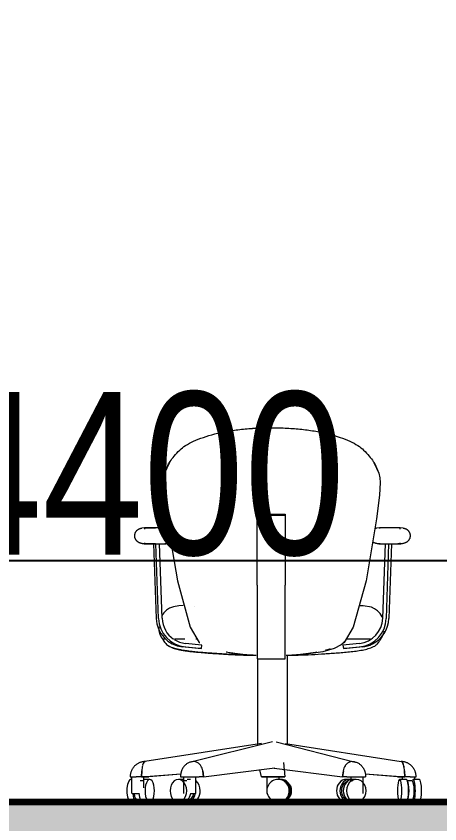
# Model space of a CAD drawing. Header units: millimetres. Extents: x -35190 to 411743, y -233114 to 23872.
# Drawn here: x 78724 to 79703, y -216586 to -214723 of the extents above; entities that cross this region are included whole.
import ezdxf

# ---------------------------------------------------------------- set-up
doc = ezdxf.new("R2010")
doc.units = ezdxf.units.MM
doc.linetypes.add('Centre', pattern=[31.75, 6.35, -4.7625, 15.875, -4.7625])
for name, color, linetype, lineweight in [('A-ANNO-DIMS', 211, 'Continuous', 9), ('A-DETL-GENF', 92, 'Continuous', 18), ('A-DETL-THIN', 151, 'Continuous', 18), ('A-FLOR-LEVL', 51, 'Continuous', 18), ('G-IMPT', 8, 'Continuous', 18), ('I-FURN', 30, 'Continuous', 18)]:
    doc.layers.add(name, color=color, linetype=linetype, lineweight=lineweight)
doc.styles.add('Arial_3', font='arial.ttf', dxfattribs={"width": 0.8, "height": 375})
doc.dimstyles.new('main_4_5mm', dxfattribs={"dimscale": 304.8, "dimtxt": 382.597275, "dimasz": 0.738189, "dimexe": 0.590551, "dimexo": 0.0625, "dimgap": 0.024606, "dimtad": 1, "dimdec": 0, "dimzin": 0, "dimdsep": 46, "dimtxsty": 'Arial_3', "dimblk1": 'OBLIQUE', "dimblk2": 'OBLIQUE', "dimsah": 1, "dimcen": 0.09, "dimdle": 0.590551, "dimazin": 0, "dimtfac": 1, "dimtdec": 4, "dimtix": 1, "dimtmove": 0, "dimatfit": 3, "dimfxl": 0.590551, "dimfxlon": 1, "dimtvp": 1, "dimtolj": 1, "dimtzin": 0, "dimarcsym": 2})

# ---------------------------------------------------------------- blocks, each defined once
blk = doc.blocks.new('Steelcase Turnstone - A La Carte - Seating - Task Chair - Modified Round Back-554149-Section 3')
at = {"layer": 'G-IMPT'}
for p in [(-1237.6, 4568.9), (-1238.2, 4568.4)]:
    blk.add_line(p, (-1238.6, 4568), dxfattribs=at)
at = {"layer": 'G-IMPT', "flags": 128}
for points in [[(-1640.6, 4982.8), (-1652.1, 4958.1), (-1654.3, 4948), (-1655.2, 4936.8), (-1653.6, 4907.6), (-1646.4, 4853.1), (-1622.2, 4710.4), (-1592.4, 4603.3), (-1571.8, 4568.2), (-1570.3, 4568)], [(-1168.3, 4982.8), (-1156.8, 4958.1), (-1154.6, 4948), (-1153.7, 4936.8), (-1155.3, 4907.6), (-1162.5, 4853.1), (-1186.7, 4710.4), (-1216.5, 4603.3), (-1237.1, 4568.2), (-1243.9, 4562.4), (-1260.4, 4553.9), (-1286.1, 4546.7), (-1325.1, 4541.2), (-1346.8, 4539.2)]]:
    blk.add_lwpolyline(points, dxfattribs=at)
at = {"layer": 'G-IMPT'}
for points, knots in [([(-1616.7, 5011.6), (-1613, 5015.2), (-1603.9, 5022.3), (-1585.4, 5032.2), (-1562.8, 5041.2), (-1536.4, 5049), (-1506.7, 5055.3), (-1463.5, 5061.4), (-1416.3, 5063.8), (-1369.1, 5062.6), (-1334.6, 5059.8), (-1302.2, 5055.3), (-1272.5, 5049), (-1246.1, 5041.2), (-1223.5, 5032.2), (-1205, 5022.3), (-1195.9, 5015.2), (-1192.2, 5011.6)], [0, 0, 0, 0, 0.0625, 0.125, 0.1875, 0.25, 0.3125, 0.375, 0.5, 0.5625, 0.625, 0.6875, 0.75, 0.8125, 0.875, 0.9375, 1, 1, 1, 1]), ([(-1616.7, 5011.6), (-1613, 5015.2), (-1603.9, 5022.3), (-1585.4, 5032.2), (-1562.8, 5041.2), (-1536.4, 5049), (-1506.7, 5055.3), (-1474.3, 5059.8), (-1439.8, 5062.6), (-1404.5, 5063.5), (-1369.1, 5062.6), (-1334.6, 5059.8), (-1302.2, 5055.3), (-1272.5, 5049), (-1246.1, 5041.2), (-1215.9, 5029.2), (-1199.6, 5018.8), (-1192.2, 5011.6)], [0, 0, 0, 0, 0.0625, 0.125, 0.1875, 0.25, 0.3125, 0.375, 0.4375, 0.5, 0.5625, 0.625, 0.6875, 0.75, 0.8125, 0.875, 1, 1, 1, 1]), ([(-1649.4, 4963.8), (-1648.8, 4965.5), (-1647.6, 4968.9), (-1644.5, 4976), (-1639.3, 4985.4), (-1630.2, 4997.7), (-1621.7, 5006.8), (-1616.7, 5011.6)], [0.8333333, 0.8333333, 0.8333333, 0.8333333, 0.8541667, 0.875, 0.9166667, 0.9583333, 1, 1, 1, 1]), ([(-1440.3, 4537.8), (-1443, 4537.9), (-1450.1, 4538.3), (-1460.2, 4539), (-1468.3, 4539.8), (-1474.3, 4540.4), (-1478.6, 4540.9), (-1482.2, 4541.3), (-1485.1, 4541.7), (-1488.2, 4542.1), (-1492.2, 4542.6), (-1497.1, 4543.4), (-1502.8, 4544.3), (-1506.9, 4545.1), (-1509.1, 4545.5), (-1509.4, 4545.5)], [0.5433549, 0.5433549, 0.5433549, 0.5433549, 0.5535714, 0.5714286, 0.5892857, 0.6071429, 0.625, 0.6339286, 0.6428571, 0.6517857, 0.6607143, 0.6785714, 0.6964286, 0.7142857, 0.7177775, 0.7177775, 0.7177775, 0.7177775]), ([(-1440.3, 4537.8), (-1443, 4537.9), (-1450.1, 4538.3), (-1460.2, 4539), (-1468.3, 4539.8), (-1474.3, 4540.4), (-1478.6, 4540.9), (-1482.2, 4541.3), (-1485.1, 4541.7), (-1488.2, 4542.1), (-1492.2, 4542.6), (-1497.1, 4543.4), (-1502.8, 4544.3), (-1506.9, 4545.1), (-1509.1, 4545.5), (-1509.4, 4545.5)], [0.5433549, 0.5433549, 0.5433549, 0.5433549, 0.5535714, 0.5714286, 0.5892857, 0.6071429, 0.625, 0.6339286, 0.6428571, 0.6517857, 0.6607143, 0.6785714, 0.6964286, 0.7142857, 0.7177775, 0.7177775, 0.7177775, 0.7177775]), ([(-1300.5, 4545.3), (-1302.4, 4545), (-1306.1, 4544.3), (-1311.8, 4543.4), (-1316.8, 4542.6), (-1320.7, 4542.1), (-1323.8, 4541.7), (-1326.8, 4541.3), (-1330.3, 4540.9), (-1334.6, 4540.4), (-1340.6, 4539.8), (-1348.7, 4539), (-1359.5, 4538.2), (-1367.7, 4537.8), (-1371.4, 4537.6)], [0.2857143, 0.2857143, 0.2857143, 0.2857143, 0.3035714, 0.3214286, 0.3392857, 0.3482143, 0.3571429, 0.3660714, 0.375, 0.3928571, 0.4107143, 0.4285714, 0.4464286, 0.4601482, 0.4601482, 0.4601482, 0.4601482]), ([(-1300.5, 4545.3), (-1302.4, 4545), (-1306.1, 4544.3), (-1311.8, 4543.4), (-1316.8, 4542.6), (-1320.7, 4542.1), (-1323.8, 4541.7), (-1326.8, 4541.3), (-1330.3, 4540.9), (-1334.6, 4540.4), (-1340.6, 4539.8), (-1348.7, 4539), (-1359.5, 4538.2), (-1367.7, 4537.8), (-1371.4, 4537.6)], [0.2857143, 0.2857143, 0.2857143, 0.2857143, 0.3035714, 0.3214286, 0.3392857, 0.3482143, 0.3571429, 0.3660714, 0.375, 0.3928571, 0.4107143, 0.4285714, 0.4464286, 0.4601482, 0.4601482, 0.4601482, 0.4601482]), ([(-1268.6, 4553.2), (-1269.3, 4553), (-1273, 4551.8), (-1276.8, 4550.8), (-1280, 4549.9)], [0.16905455, 0.16905455, 0.16905455, 0.16905455, 0.17857143, 0.21428571, 0.21428571, 0.21428571, 0.21428571]), ([(-1268.6, 4553.2), (-1269.3, 4553), (-1273, 4551.8), (-1276.8, 4550.8), (-1280, 4549.9)], [0.16905455, 0.16905455, 0.16905455, 0.16905455, 0.17857143, 0.21428571, 0.21428571, 0.21428571, 0.21428571])]:
    blk.add_open_spline(points, degree=3, knots=knots, dxfattribs=at)
for points in [[(-1649.4, 4963.8), (-1648.3, 4967.2), (-1645.6, 4974.1), (-1639.3, 4985.4), (-1630.2, 4997.7), (-1621.7, 5006.8), (-1616.7, 5011.6)], [(-1192.2, 5011.6), (-1187.2, 5006.8), (-1178.8, 4997.7), (-1169.6, 4985.4), (-1163.4, 4974.1), (-1160.6, 4967.2), (-1159.5, 4963.8)], [(-1192.2, 5011.6), (-1187.2, 5006.8), (-1178.8, 4997.7), (-1169.6, 4985.4), (-1163.4, 4974.1), (-1160.6, 4967.2), (-1159.5, 4963.8)], [(-1236.7, 4570), (-1237.3, 4569.2), (-1238, 4568.5), (-1238.6, 4568)], [(-1237, 4569.6), (-1237.5, 4569), (-1238.1, 4568.4), (-1238.6, 4568)]]:
    blk.add_open_spline(points, degree=3, dxfattribs=at)
blk = doc.blocks.new('Steelcase Turnstone - A La Carte - Seating - Task Chair - Seat-554147-Section 3')
at = {"layer": 'G-IMPT'}
blk.add_line((-1583.7, 4651.5), (-1583.1, 4651.5), dxfattribs=at)
at = {"layer": 'G-IMPT', "flags": 128}
for points in [[(-1608.6, 4652.9), (-1618.8, 4652.5), (-1631, 4650.3), (-1640.2, 4646.8), (-1647.3, 4642.3), (-1653.3, 4636.6), (-1657.7, 4630.4)], [(-1147.9, 4623.8), (-1149.3, 4627.2), (-1154.1, 4634.8), (-1160.1, 4641), (-1166.8, 4645.7), (-1174.4, 4649.2), (-1193.1, 4652.8), (-1200.6, 4652.8)], [(-1665.3, 4604.2), (-1664.6, 4595.4), (-1662.4, 4586.9), (-1659.5, 4580.3), (-1655.3, 4573.9), (-1655.1, 4573.6)], [(-1153.8, 4573.6), (-1148.3, 4582.5), (-1145, 4591.8), (-1144.7, 4593.7)], [(-1655.3, 4574.2), (-1655.2, 4574), (-1654, 4572), (-1651.2, 4567.9)], [(-1653.6, 4572.8), (-1653.6, 4572.8), (-1654, 4572.9), (-1654.7, 4573.2)]]:
    blk.add_lwpolyline(points, dxfattribs=at)
at = {"layer": 'G-IMPT'}
for points, knots in [([(-1649, 4575.5), (-1649.3, 4575.5), (-1651.2, 4575.5), (-1653.4, 4575.4), (-1654.9, 4575.1), (-1655.4, 4574.6), (-1655.4, 4574), (-1655, 4573.5), (-1654.7, 4573.2), (-1654.7, 4573.2), (-1654.6, 4573.2)], [0.4472916, 0.4472916, 0.4472916, 0.4472916, 0.4615385, 0.5384615, 0.5769231, 0.6153846, 0.6538462, 0.6923077, 0.7307692, 0.7692308, 0.7692308, 0.7692308, 0.7692308]), ([(-1605, 4575.4), (-1606.2, 4575.4), (-1611.5, 4575.4), (-1620.2, 4575.5), (-1626.2, 4575.5), (-1629.1, 4575.5)], [0.0554914, 0.0554914, 0.0554914, 0.0554914, 0.0769231, 0.1538462, 0.2307692, 0.2307692, 0.2307692, 0.2307692]), ([(-1213.6, 4575.4), (-1215.4, 4575.4), (-1218.9, 4575.4), (-1224.2, 4575.4), (-1228.3, 4575.4), (-1230.7, 4575.4), (-1231.3, 4575.4)], [0, 0, 0, 0, 0.1666667, 0.3333333, 0.5, 0.5560851, 0.5560851, 0.5560851, 0.5560851]), ([(-1176.2, 4575.5), (-1179, 4575.5), (-1185.4, 4575.5), (-1197.6, 4575.4), (-1207.8, 4575.4), (-1213.6, 4575.4)], [0.7398378, 0.7398378, 0.7398378, 0.7398378, 0.8181818, 0.9090909, 1, 1, 1, 1]), ([(-1642.2, 4559.6), (-1642.3, 4559.7), (-1642.5, 4559.9), (-1642.9, 4560.1), (-1643.2, 4560.3), (-1643.8, 4560.7), (-1644.3, 4561.1), (-1644.7, 4561.4)], [0, 0, 0, 0, 0.125, 0.25, 0.375, 0.5, 1, 1, 1, 1]), ([(-1446.9, 4538.3), (-1448.1, 4538.3), (-1454.3, 4538.5), (-1465.6, 4538.8), (-1480.9, 4539.4), (-1496.2, 4540.1), (-1508.9, 4540.8), (-1519.2, 4541.4), (-1526.8, 4541.9), (-1534.6, 4542.4), (-1545.6, 4543.1), (-1559.5, 4544.1), (-1572.5, 4545.3), (-1581.7, 4546.2), (-1587.8, 4546.9), (-1593.1, 4547.5), (-1599.3, 4548.3), (-1605.7, 4549.2), (-1610.8, 4550.1), (-1614.5, 4550.8), (-1617.2, 4551.3), (-1619.6, 4551.8), (-1622.3, 4552.4), (-1625.1, 4553.1), (-1627.4, 4553.7), (-1629.4, 4554.3), (-1631, 4554.8), (-1632.6, 4555.3), (-1634.7, 4556.1), (-1637.2, 4557.1), (-1639.9, 4558.3), (-1641.5, 4559.2), (-1642.2, 4559.6)], [0.1157042, 0.1157042, 0.1157042, 0.1157042, 0.125, 0.1666667, 0.2083333, 0.25, 0.2916667, 0.3125, 0.3333333, 0.3541667, 0.375, 0.4166667, 0.4583333, 0.4791667, 0.5, 0.5208333, 0.5416667, 0.5833333, 0.625, 0.6458333, 0.6666667, 0.6875, 0.7083333, 0.75, 0.7916667, 0.8125, 0.8333333, 0.8541667, 0.875, 0.9166667, 0.9583333, 1, 1, 1, 1]), ([(-1641.7, 4559.6), (-1640.9, 4559.2), (-1639.2, 4558.3), (-1636.6, 4557.1), (-1634.3, 4556.1), (-1632.3, 4555.4), (-1630.8, 4554.8), (-1629.3, 4554.4), (-1627.5, 4553.8), (-1625.2, 4553.2), (-1622.4, 4552.5), (-1619.7, 4551.8), (-1617.2, 4551.3), (-1614.5, 4550.7), (-1610.9, 4550), (-1605.8, 4549.2), (-1599.5, 4548.2), (-1593.2, 4547.5), (-1587.8, 4546.9), (-1581.6, 4546.3), (-1572.3, 4545.4), (-1559.2, 4544.2), (-1545.4, 4543.2), (-1534.5, 4542.4), (-1526.8, 4541.9), (-1519.2, 4541.4), (-1509, 4540.8), (-1496.3, 4540.1), (-1480.9, 4539.4), (-1465.6, 4538.8), (-1454.3, 4538.5), (-1448.1, 4538.3), (-1447, 4538.3)], [0, 0, 0, 0, 0.0416667, 0.0833333, 0.125, 0.1458333, 0.1666667, 0.1875, 0.2083333, 0.25, 0.2916667, 0.3125, 0.3333333, 0.3541667, 0.375, 0.4166667, 0.4583333, 0.4791667, 0.5, 0.5208333, 0.5416667, 0.5833333, 0.625, 0.6458333, 0.6666667, 0.6875, 0.7083333, 0.75, 0.7916667, 0.8333333, 0.875, 0.8842665, 0.8842665, 0.8842665, 0.8842665]), ([(-1367.6, 4538.2), (-1359.5, 4538.3), (-1341.1, 4538.8), (-1312.8, 4540.1), (-1287.2, 4541.6), (-1266.9, 4542.9), (-1251.6, 4544), (-1239, 4545.1), (-1228.8, 4546.1), (-1221.2, 4546.8), (-1213.6, 4547.7), (-1203.5, 4549), (-1191.4, 4551.1), (-1178.2, 4554.6), (-1170.3, 4557.8), (-1166.7, 4559.7)], [0.1505805, 0.1505805, 0.1505805, 0.1505805, 0.25, 0.375, 0.5, 0.5625, 0.625, 0.6875, 0.71875, 0.75, 0.78125, 0.8125, 0.875, 0.9375, 1, 1, 1, 1])]:
    blk.add_open_spline(points, degree=3, knots=knots, dxfattribs=at)
for points in [[(-1654.2, 4572.5), (-1654.1, 4572.2), (-1653.5, 4571.3), (-1652, 4568.9), (-1649.4, 4565.7), (-1646.5, 4562.9), (-1644.7, 4561.4)], [(-1577.4, 4575.4), (-1578, 4575.4), (-1578.7, 4575.4), (-1579.4, 4575.4)], [(-1166.7, 4559.7), (-1164.1, 4561.5), (-1160, 4564.9), (-1156.8, 4568.9), (-1155.2, 4571.8), (-1154.7, 4572.6), (-1154.5, 4572.8)], [(-1154.2, 4573.2), (-1154.1, 4573.2), (-1153.8, 4573.5), (-1153.4, 4574.2), (-1153.6, 4574.9), (-1154.6, 4575.3), (-1155.8, 4575.4), (-1156.5, 4575.4)], [(-1644.7, 4561.4), (-1644.2, 4561.1), (-1643.2, 4560.5), (-1642.2, 4559.9), (-1641.7, 4559.6)]]:
    blk.add_open_spline(points, degree=3, dxfattribs=at)
blk = doc.blocks.new('Steelcase Turnstone - A La Carte - Seating - Task Chair - Modified Round Back-V20-Section 3')
at = {"layer": 'I-FURN'}
for p, q in [((-2737.9, 4861.9), (-2737.9, 4863.8)), ((-2737.9, 4863.8), (-2673.7, 4863.8)), ((-2737.9, 4756.3), (-2737.9, 4861.9)), ((-2737.9, 4861.9), (-2673.7, 4861.9)), ((-2673.7, 4863.8), (-2673.7, 4861.9)), ((-2673.7, 4861.9), (-2673.7, 4756.3)), ((-2997.7, 4832.3), (-3004.4, 4831.7)), ((-2997.7, 4832.3), (-2972.9, 4832.3)), ((-2997.7, 4832.3), (-2997.7, 4829.4)), ((-2972.9, 4832.3), (-2997.7, 4832.3)), ((-2949.4, 4832.3), (-2972.9, 4832.3)), ((-2949.5, 4832.3), (-2949.4, 4832.3)), ((-2943.2, 4831.7), (-2949.4, 4832.3)), ((-2455.9, 4832.3), (-2462.6, 4831.7)), ((-2455.8, 4832.3), (-2455.9, 4832.3)), ((-2455.9, 4832.3), (-2455.9, 4831)), ((-2432.5, 4832.3), (-2455.9, 4832.3)), ((-2441.1, 4832.3), (-2442.2, 4832.3)), ((-2407.6, 4832.3), (-2432.5, 4832.3)), ((-2407.6, 4832.3), (-2432.5, 4832.3)), ((-2400.9, 4831.7), (-2407.6, 4832.3)), ((-2407.6, 4829.4), (-2407.6, 4832.3)), ((-2997.7, 4798), (-2997.7, 4795.7)), ((-2972.9, 4795.7), (-2997.7, 4795.7)), ((-2997.7, 4795.7), (-2972.9, 4795.7)), ((-2977.3, 4795.7), (-2971.3, 4623.5)), ((-2972.9, 4795.7), (-2949.4, 4795.7)), ((-2965.6, 4623.5), (-2971.6, 4795.7)), ((-2957.5, 4623.8), (-2963.5, 4795.7)), ((-2949.4, 4795.7), (-2949.5, 4795.7)), ((-2949.4, 4795.7), (-2949.4, 4796.7)), ((-2455.9, 4796.7), (-2455.9, 4795.7)), ((-2455.9, 4795.7), (-2455.8, 4795.7)), ((-2455.9, 4795.7), (-2432.5, 4795.7)), ((-2447.9, 4623.8), (-2441.9, 4795.7)), ((-2442.2, 4795.7), (-2441.1, 4795.7)), ((-2439.8, 4623.5), (-2433.8, 4795.7)), ((-2428.1, 4795.7), (-2434.1, 4623.5)), ((-2410.1, 4795.7), (-2407.6, 4795.7)), ((-2410.1, 4795.7), (-2407.6, 4795.7)), ((-2407.6, 4795.7), (-2407.6, 4798)), ((-2737.9, 4699.9), (-2737.9, 4756.3)), ((-2673.7, 4756.3), (-2673.7, 4699.9)), ((-2737.9, 4699.9), (-2737.9, 4584)), ((-2673.7, 4584), (-2673.7, 4699.9)), ((-2737.9, 4584), (-2737.9, 4530.5)), ((-2673.7, 4530.5), (-2673.7, 4584)), ((-2865.5, 4561.8), (-2903.7, 4565.8)), ((-2501.7, 4565.8), (-2539.9, 4561.8)), ((-2872, 4553.7), (-2910.2, 4557.7)), ((-2904.5, 4557.7), (-2866.3, 4553.7)), ((-2866.3, 4553.7), (-2872, 4553.7)), ((-2866.3, 4553.7), (-2865.5, 4561.8)), ((-2539.9, 4561.8), (-2539, 4553.7)), ((-2539, 4553.7), (-2500.8, 4557.7)), ((-2533.3, 4553.7), (-2539, 4553.7)), ((-2495.1, 4557.7), (-2533.3, 4553.7)), ((-2737.9, 4530.5), (-2673.7, 4530.5)), ((-2737, 4530.5), (-2737, 4330)), ((-2668.2, 4332.2), (-2668.2, 4538.3)), ((-2728.1, 4335.1), (-2996.9, 4293.2)), ((-2702.2, 4338.7), (-2887.9, 4292.7)), ((-2694, 4338.6), (-2514.5, 4292.7)), ((-2672.8, 4334.6), (-2405.2, 4293.2)), ((-2677.1, 4291.3), (-2675.3, 4273.4)), ((-3005, 4258.2), (-3004.3, 4271.6)), ((-3004.3, 4271.6), (-3005, 4258.2)), ((-2862, 4258.2), (-2863.6, 4271.6)), ((-2863.6, 4271.6), (-2862, 4258.2)), ((-2862, 4258.2), (-2696.9, 4278.6)), ((-2728, 4258.2), (-2732.1, 4274.2)), ((-2698.4, 4278.4), (-2540.7, 4258.2)), ((-2675.5, 4275.4), (-2673.8, 4258.2)), ((-2539, 4271.6), (-2540.7, 4258.2)), ((-2540.7, 4258.2), (-2539, 4271.6)), ((-2397.9, 4271.6), (-2397.3, 4258.2)), ((-2397.3, 4258.2), (-2397.9, 4271.6)), ((-3031, 4258.2), (-3017.1, 4258.2)), ((-3026.4, 4252.1), (-3028.1, 4252.1)), ((-3028, 4258.2), (-3028, 4219.8)), ((-3005, 4258.2), (-3017.1, 4258.2)), ((-3002, 4248.9), (-3008.2, 4248.9)), ((-3005, 4258.2), (-2914, 4265.3)), ((-2988, 4258.2), (-3005, 4258.2)), ((-3005, 4258.2), (-2988, 4258.2)), ((-2986, 4252.1), (-3000.5, 4252.1)), ((-2999.5, 4232.8), (-2999.5, 4258.2)), ((-2914.2, 4264), (-2988, 4258.2)), ((-2910, 4252.1), (-2919.8, 4252.1)), ((-2914.9, 4258.2), (-2871.5, 4258.2)), ((-2900.4, 4248.9), (-2908.6, 4248.9)), ((-2908.2, 4258.2), (-2908.2, 4219.8)), ((-2891.7, 4252.1), (-2899.4, 4252.1)), ((-2879.7, 4219.8), (-2879.7, 4258.2)), ((-2862, 4258.2), (-2871.5, 4258.2)), ((-2673.8, 4258.2), (-2728, 4258.2)), ((-2728, 4258.2), (-2673.8, 4258.2)), ((-2715.7, 4258.2), (-2715.7, 4219.8)), ((-2687.9, 4252.1), (-2689.7, 4252.1)), ((-2687.2, 4251.8), (-2687.2, 4258.2)), ((-2684.5, 4252.1), (-2686.1, 4252.1)), ((-2531.2, 4258.2), (-2540.7, 4258.2)), ((-2524.2, 4252.1), (-2532.1, 4252.1)), ((-2531.2, 4258.2), (-2487.6, 4258.2)), ((-2517.5, 4248.9), (-2523.4, 4248.9)), ((-2521.9, 4258.2), (-2521.9, 4251)), ((-2509.2, 4252.1), (-2516.4, 4252.1)), ((-2493.4, 4219.8), (-2493.4, 4258.2)), ((-2488.6, 4265.3), (-2397.3, 4258.2)), ((-2413.9, 4258.2), (-2488.4, 4264)), ((-2397.3, 4258.2), (-2413.9, 4258.2)), ((-2413.9, 4258.2), (-2397.3, 4258.2)), ((-2393.5, 4252.1), (-2409.1, 4252.1)), ((-2402.9, 4258.2), (-2402.9, 4251.8)), ((-2385.1, 4258.2), (-2397.3, 4258.2)), ((-2380.1, 4248.9), (-2391.9, 4248.9)), ((-2385.1, 4258.2), (-2371.1, 4258.2)), ((-2363.8, 4252.1), (-2378, 4252.1)), ((-2374.4, 4250.8), (-2374.4, 4258.2)), ((-3026.4, 4219.8), (-3009.7, 4219.8)), ((-2891.8, 4219.8), (-2879.7, 4219.8)), ((-2715.7, 4219.8), (-2715.2, 4219.8)), ((-3013, 4203.2), (-3002, 4203.2)), ((-2908.6, 4203.2), (-2900.4, 4203.2)), ((-2523.4, 4203.2), (-2517.5, 4203.2)), ((-2391.9, 4203.2), (-2380.1, 4203.2))]:
    blk.add_line(p, q, dxfattribs=at)
at = {"layer": 'I-FURN', "flags": 128}
for points in [[(-3009.7, 4797.8), (-3010.4, 4798.1), (-3011, 4798.4), (-3011.6, 4798.7), (-3012.2, 4799.1), (-3012.8, 4799.5), (-3013.4, 4799.9), (-3013.9, 4800.3), (-3014.5, 4800.8), (-3015, 4801.2), (-3015.5, 4801.7), (-3016, 4802.2), (-3016.5, 4802.8), (-3016.9, 4803.3), (-3017.3, 4803.9), (-3017.7, 4804.5), (-3018.1, 4805.1), (-3018.4, 4805.7), (-3018.8, 4806.3), (-3019.1, 4807), (-3019.3, 4807.6), (-3019.6, 4808.3), (-3019.8, 4809), (-3020, 4809.6), (-3020.1, 4810.3), (-3020.3, 4811), (-3020.4, 4811.7), (-3020.5, 4812.4), (-3020.5, 4813.1), (-3020.5, 4813.8), (-3020.5, 4814.5), (-3020.5, 4815.2), (-3020.4, 4815.9), (-3020.4, 4816.6), (-3020.2, 4817.3), (-3020.1, 4818), (-3019.9, 4818.7), (-3019.7, 4819.4), (-3019.5, 4820.1), (-3019.2, 4820.7), (-3019, 4821.4), (-3018.7, 4822), (-3018.3, 4822.6), (-3018, 4823.2), (-3017.6, 4823.8), (-3017.2, 4824.4), (-3016.8, 4825), (-3016.3, 4825.5), (-3015.9, 4826.1), (-3015.4, 4826.6), (-3014.9, 4827.1), (-3014.3, 4827.5), (-3013.8, 4828), (-3013.2, 4828.4), (-3012.6, 4828.8), (-3012, 4829.2), (-3011.4, 4829.5), (-3010.8, 4829.9), (-3010.2, 4830.2), (-3009.5, 4830.4), (-3008.9, 4830.7), (-3008.2, 4830.9), (-3007.5, 4831.1), (-3006.8, 4831.3), (-3006.1, 4831.4), (-3005.4, 4831.5), (-3004.7, 4831.6), (-3004.4, 4831.7)], [(-2466.4, 4830.9), (-2465.7, 4831.1), (-2465, 4831.3), (-2464.3, 4831.4), (-2463.7, 4831.5), (-2463, 4831.6), (-2462.6, 4831.7)], [(-2400.9, 4831.7), (-2400.2, 4831.6), (-2399.5, 4831.5), (-2398.8, 4831.4), (-2398.2, 4831.2), (-2397.5, 4831), (-2396.8, 4830.8), (-2396.1, 4830.6), (-2395.5, 4830.3), (-2394.8, 4830), (-2394.2, 4829.7), (-2393.6, 4829.3), (-2393, 4829), (-2392.4, 4828.6), (-2391.8, 4828.2), (-2391.3, 4827.7), (-2390.7, 4827.3), (-2390.2, 4826.8), (-2389.7, 4826.3), (-2389.2, 4825.8), (-2388.8, 4825.2), (-2388.3, 4824.7), (-2387.9, 4824.1), (-2387.5, 4823.5), (-2387.2, 4822.9), (-2386.8, 4822.3), (-2386.5, 4821.7), (-2386.2, 4821), (-2386, 4820.4), (-2385.7, 4819.7), (-2385.5, 4819), (-2385.3, 4818.3), (-2385.2, 4817.6), (-2385.1, 4816.9), (-2385, 4816.3), (-2384.9, 4815.5), (-2384.8, 4814.8), (-2384.8, 4814.1), (-2384.8, 4813.4), (-2384.9, 4812.7), (-2384.9, 4812), (-2385, 4811.3), (-2385.2, 4810.6), (-2385.3, 4809.9), (-2385.5, 4809.3), (-2385.7, 4808.6), (-2385.9, 4807.9), (-2386.2, 4807.3), (-2386.5, 4806.6), (-2386.8, 4806), (-2387.1, 4805.4), (-2387.5, 4804.7), (-2387.9, 4804.2), (-2388.3, 4803.6), (-2388.7, 4803), (-2389.2, 4802.5), (-2389.6, 4802), (-2390.1, 4801.5), (-2390.6, 4801), (-2391.2, 4800.5), (-2391.7, 4800.1), (-2392.3, 4799.6), (-2392.9, 4799.3), (-2393.5, 4798.9), (-2394.1, 4798.5), (-2394.7, 4798.2), (-2395.4, 4797.9), (-2395.6, 4797.8)], [(-2999, 4795.6), (-3000.1, 4795.7), (-3001.2, 4795.7), (-3002.3, 4795.8), (-3003.4, 4796), (-3004.5, 4796.2), (-3005.6, 4796.4), (-3006.7, 4796.7), (-3007.7, 4797), (-3008.8, 4797.4), (-3009.7, 4797.8)], [(-2991.6, 4795.6), (-2993, 4795.6), (-2995.2, 4795.6), (-2996.9, 4795.6), (-2998.1, 4795.6), (-2998.8, 4795.6), (-2999, 4795.6)], [(-2999, 4795.6), (-2998.7, 4795.6), (-2998, 4795.6), (-2996.7, 4795.6), (-2994.9, 4795.6), (-2992.6, 4795.6), (-2989.8, 4795.6), (-2986.6, 4795.6), (-2982.8, 4795.6), (-2978.5, 4795.6), (-2974.1, 4795.6)], [(-2974.1, 4795.6), (-2973.9, 4795.6), (-2973.6, 4795.6), (-2973.4, 4795.6), (-2973.1, 4795.6), (-2972.8, 4795.6), (-2972.5, 4795.6), (-2972.1, 4795.6), (-2971.8, 4795.6), (-2971.4, 4795.6), (-2971.1, 4795.6), (-2970.7, 4795.6), (-2970.3, 4795.6), (-2969.8, 4795.6), (-2969.4, 4795.6), (-2969, 4795.6), (-2968.5, 4795.6), (-2968, 4795.6), (-2967.5, 4795.6), (-2967.1, 4795.6), (-2966.6, 4795.6), (-2966.1, 4795.6), (-2965.5, 4795.6), (-2965, 4795.6), (-2964.5, 4795.6), (-2964, 4795.6), (-2963.4, 4795.6), (-2962.9, 4795.6), (-2962.4, 4795.6), (-2961.8, 4795.6), (-2961.3, 4795.6), (-2960.7, 4795.6), (-2960.2, 4795.6), (-2959.7, 4795.6), (-2959.1, 4795.6), (-2958.6, 4795.6), (-2958.1, 4795.6), (-2957.6, 4795.6), (-2957.1, 4795.6), (-2956.6, 4795.6), (-2956.1, 4795.6), (-2955.6, 4795.6), (-2955.1, 4795.6), (-2954.6, 4795.6), (-2954.2, 4795.6), (-2953.7, 4795.6), (-2953.3, 4795.6), (-2952.9, 4795.6), (-2952.5, 4795.6), (-2952.1, 4795.6), (-2951.7, 4795.6), (-2951.4, 4795.6), (-2951, 4795.6), (-2950.7, 4795.6), (-2950.4, 4795.6), (-2950.1, 4795.6), (-2949.8, 4795.6), (-2949.6, 4795.6), (-2949.4, 4795.6), (-2949.2, 4795.6), (-2949, 4795.6), (-2948.8, 4795.6), (-2948.6, 4795.6), (-2948.5, 4795.6), (-2948.4, 4795.6), (-2948.3, 4795.6), (-2948.2, 4795.6), (-2948.2, 4795.6), (-2948.2, 4795.6), (-2948.2, 4795.6)], [(-2964.3, 4795.6), (-2957.3, 4795.6), (-2948.3, 4795.6)], [(-2948.2, 4795.6), (-2948.2, 4795.6), (-2948.2, 4795.6), (-2948.3, 4795.6), (-2948.3, 4795.6)], [(-2937.4, 4797.8), (-2938.5, 4797.4), (-2939.5, 4797), (-2940.6, 4796.7), (-2941.7, 4796.4), (-2942.7, 4796.2), (-2943.8, 4796), (-2944.9, 4795.8), (-2946, 4795.7), (-2947.2, 4795.7), (-2948.2, 4795.6)], [(-2467.9, 4797.8), (-2468.6, 4798.1), (-2469.2, 4798.4), (-2469.8, 4798.7), (-2470.4, 4799.1), (-2471, 4799.5)], [(-2457.2, 4795.6), (-2458.3, 4795.7), (-2459.4, 4795.7), (-2460.5, 4795.8), (-2461.6, 4796), (-2462.7, 4796.2), (-2463.8, 4796.4), (-2464.9, 4796.7), (-2465.9, 4797), (-2467, 4797.4), (-2467.9, 4797.8)], [(-2457.1, 4795.6), (-2457.1, 4795.6), (-2457.2, 4795.6), (-2457.2, 4795.6)], [(-2457.2, 4795.6), (-2457.2, 4795.6), (-2457.1, 4795.6), (-2457.1, 4795.6), (-2457, 4795.6), (-2456.9, 4795.6), (-2456.8, 4795.6), (-2456.7, 4795.6), (-2456.5, 4795.6), (-2456.3, 4795.6), (-2456.1, 4795.6), (-2455.9, 4795.6), (-2455.7, 4795.6), (-2455.4, 4795.6), (-2455.1, 4795.6), (-2454.8, 4795.6), (-2454.5, 4795.6), (-2454.2, 4795.6), (-2453.8, 4795.6), (-2453.5, 4795.6), (-2453.1, 4795.6), (-2452.7, 4795.6), (-2452.3, 4795.6), (-2451.9, 4795.6), (-2451.4, 4795.6), (-2451, 4795.6), (-2450.5, 4795.6), (-2450.1, 4795.6), (-2449.6, 4795.6), (-2449.1, 4795.6), (-2448.6, 4795.6), (-2448.1, 4795.6), (-2447.6, 4795.6), (-2447.1, 4795.6), (-2446.5, 4795.6), (-2446, 4795.6), (-2445.5, 4795.6), (-2444.9, 4795.6), (-2444.4, 4795.6), (-2443.9, 4795.6), (-2443.3, 4795.6), (-2442.8, 4795.6), (-2442.2, 4795.6), (-2441.7, 4795.6), (-2441.2, 4795.6), (-2440.7, 4795.6), (-2440.1, 4795.6), (-2439.6, 4795.6), (-2439.1, 4795.6), (-2438.6, 4795.6), (-2438.1, 4795.6), (-2437.6, 4795.6), (-2437.1, 4795.6), (-2436.7, 4795.6), (-2436.2, 4795.6), (-2435.8, 4795.6), (-2435.4, 4795.6), (-2434.9, 4795.6), (-2434.5, 4795.6), (-2434.2, 4795.6), (-2433.8, 4795.6), (-2433.4, 4795.6), (-2433.1, 4795.6), (-2432.8, 4795.6), (-2432.5, 4795.6), (-2432.2, 4795.6), (-2431.9, 4795.6), (-2431.7, 4795.6), (-2431.4, 4795.6), (-2431.3, 4795.6)], [(-2457.1, 4795.6), (-2445.8, 4795.6), (-2441, 4795.6)], [(-2431.3, 4795.6), (-2426.6, 4795.6), (-2422.4, 4795.6), (-2418.6, 4795.6), (-2415.4, 4795.6), (-2412.6, 4795.6), (-2410.4, 4795.6), (-2408.6, 4795.6), (-2407.4, 4795.6), (-2406.6, 4795.6), (-2406.4, 4795.6)], [(-2406.4, 4795.6), (-2406.6, 4795.6), (-2407.4, 4795.6), (-2408.7, 4795.6), (-2410.5, 4795.6), (-2412.7, 4795.6), (-2412.9, 4795.6)], [(-2395.6, 4797.8), (-2396.7, 4797.4), (-2397.7, 4797), (-2398.8, 4796.7), (-2399.9, 4796.4), (-2401, 4796.2), (-2402, 4796), (-2403.2, 4795.8), (-2404.3, 4795.7), (-2405.4, 4795.7), (-2406.4, 4795.6)], [(-2996.5, 4293.2), (-2997.9, 4293.2), (-2999.4, 4293.1), (-3000.8, 4292.9), (-3002.2, 4292.7), (-3003.6, 4292.5), (-3005, 4292.1), (-3006.4, 4291.8), (-3007.7, 4291.3), (-3009.1, 4290.8), (-3010.4, 4290.3), (-3011.7, 4289.7), (-3012.9, 4289), (-3014.2, 4288.3), (-3015.4, 4287.5), (-3016.5, 4286.7), (-3017.6, 4285.9), (-3018.7, 4285), (-3019.8, 4284.1), (-3020.8, 4283.1), (-3021.7, 4282.1), (-3022.7, 4281.1), (-3023.5, 4280), (-3024.4, 4278.9), (-3025.2, 4277.8), (-3025.9, 4276.6), (-3026.6, 4275.4), (-3027.2, 4274.2), (-3027.8, 4273), (-3028.4, 4271.7), (-3028.9, 4270.5), (-3029.3, 4269.2), (-3029.7, 4267.9), (-3030.1, 4266.6), (-3030.3, 4265.3), (-3030.6, 4263.9), (-3030.8, 4262.6), (-3030.9, 4261.2), (-3031, 4259.9), (-3031.1, 4258.5), (-3031.1, 4258.2)], [(-2883.9, 4293.2), (-2885.8, 4293.2), (-2887.7, 4293), (-2889.6, 4292.6), (-2891.5, 4292.2), (-2893.2, 4291.7), (-2894.9, 4291), (-2896.6, 4290.3), (-2898.1, 4289.5), (-2899.5, 4288.6), (-2900.9, 4287.7), (-2902.1, 4286.8), (-2903.3, 4285.8), (-2904.4, 4284.8), (-2905.4, 4283.8), (-2906.3, 4282.7), (-2907.2, 4281.7), (-2908, 4280.7), (-2908.7, 4279.6), (-2909.4, 4278.6), (-2910, 4277.5), (-2910.6, 4276.5), (-2911.1, 4275.5), (-2911.6, 4274.4), (-2912, 4273.4), (-2912.4, 4272.4), (-2912.8, 4271.4), (-2913.1, 4270.4), (-2913.4, 4269.4), (-2913.7, 4268.4), (-2913.9, 4267.4), (-2914.1, 4266.4), (-2914.3, 4265.4), (-2914.5, 4264.4), (-2914.6, 4263.4), (-2914.7, 4262.4), (-2914.8, 4261.4), (-2914.9, 4260.4), (-2914.9, 4259.4), (-2915, 4258.4), (-2915, 4258.2)], [(-2518.7, 4293.2), (-2516.7, 4293.2), (-2514.8, 4293), (-2512.9, 4292.6), (-2511, 4292.2), (-2509.2, 4291.6), (-2507.5, 4291), (-2505.9, 4290.2), (-2504.4, 4289.4), (-2502.9, 4288.6), (-2501.6, 4287.6), (-2500.3, 4286.7), (-2499.2, 4285.7), (-2498.1, 4284.7), (-2497.1, 4283.7), (-2496.2, 4282.6), (-2495.3, 4281.6), (-2494.5, 4280.6), (-2493.8, 4279.5), (-2493.1, 4278.5), (-2492.5, 4277.4), (-2492, 4276.4), (-2491.4, 4275.4), (-2491, 4274.4), (-2490.5, 4273.3), (-2490.1, 4272.3), (-2489.8, 4271.3), (-2489.4, 4270.3), (-2489.1, 4269.3), (-2488.9, 4268.3), (-2488.6, 4267.3), (-2488.4, 4266.3), (-2488.2, 4265.3), (-2488.1, 4264.3), (-2487.9, 4263.3), (-2487.8, 4262.4), (-2487.7, 4261.4), (-2487.7, 4260.4), (-2487.6, 4259.4), (-2487.6, 4258.4), (-2487.6, 4258.2)], [(-2371, 4258.2), (-2371, 4259.5), (-2371.1, 4260.9), (-2371.2, 4262.2), (-2371.4, 4263.6), (-2371.6, 4264.9), (-2371.9, 4266.2), (-2372.2, 4267.5), (-2372.6, 4268.8), (-2373.1, 4270.1), (-2373.5, 4271.4), (-2374.1, 4272.7), (-2374.7, 4273.9), (-2375.3, 4275.1), (-2376, 4276.3), (-2376.7, 4277.5), (-2377.5, 4278.6), (-2378.3, 4279.7), (-2379.2, 4280.8), (-2380.1, 4281.9), (-2381, 4282.9), (-2382, 4283.8), (-2383.1, 4284.8), (-2384.1, 4285.7), (-2385.3, 4286.5), (-2386.4, 4287.3), (-2387.6, 4288.1), (-2388.8, 4288.8), (-2390.1, 4289.5), (-2391.3, 4290.1), (-2392.6, 4290.7), (-2394, 4291.2), (-2395.3, 4291.6), (-2396.7, 4292), (-2398.1, 4292.4), (-2399.5, 4292.7), (-2400.9, 4292.9), (-2402.3, 4293.1), (-2403.7, 4293.2), (-2405.2, 4293.2), (-2405.6, 4293.2)]]:
    blk.add_lwpolyline(points, dxfattribs=at)
at = {"layer": 'I-FURN'}
for centre, major_axis, ratio, start_param, end_param in [((-2903.1, 4625.9), (0, 68.5), 0.995378, 1.605703, 3.036873), ((-2897.4, 4625.9), (0, 68.5), 0.995378, 1.605703, 3.036873), ((-2897.4, 4625.9), (0, 60.4), 0.995378, 1.605703, 2.552475), ((-2508, 4625.9), (0, 60.4), 0.995378, 3.246312, 4.677482), ((-2508, 4625.9), (0, 68.5), 0.995378, 3.246312, 4.677482), ((-2502.3, 4625.9), (0, 68.5), 0.995378, 3.605349, 4.677482), ((-2897.4, 4625.9), (0, 60.4), 0.995378, 2.577566, 3.036873), ((-2502.3, 4625.9), (0, 68.5), 0.995378, 3.246312, 3.604105), ((-2996.5, 4267.8), (0, 25.4), 0.312091, 0.868602, 1.422181), ((-2996.5, 4267.8), (0, 25.4), 0.312091, 0.311059, 0.826975), ((-2996.5, 4267.8), (0, 25.4), 0.312091, 0.387892, 0.82795), ((-2996.5, 4267.8), (0, 25.4), 0.312091, 6.153933, 6.530981), ((-2996.5, 4267.8), (0, 25.4), 0.312091, 6.15078, 6.480282), ((-2883.9, 4267.8), (0, 25.4), 0.807112, 0.197061, 0.284396), ((-2883.9, 4267.8), (0, 25.4), 0.807112, 5.455235, 6.537276), ((-2883.9, 4267.8), (0, 25.4), 0.807112, 5.389149, 5.429863), ((-2518.7, 4267.8), (0, 25.4), 0.810913, 0.853255, 0.893929), ((-2518.7, 4267.8), (0, 25.4), 0.810913, 6.029028, 7.111069), ((-2518.7, 4267.8), (0, 25.4), 0.810913, 0.284396, 0.346893), ((-2518.7, 4267.8), (0, 25.4), 0.810913, 5.998722, 6.078687), ((-2405.6, 4267.8), (0, 25.4), 0.30594, 6.085564, 6.419512), ((-2405.6, 4267.8), (0, 25.4), 0.30594, 6.035237, 6.412505), ((-2405.6, 4267.8), (0, 25.4), 0.30594, 5.456277, 5.972193), ((-2405.6, 4267.8), (0, 25.4), 0.30594, 5.455302, 5.895361), ((-2405.6, 4267.8), (0, 25.4), 0.30594, 4.861071, 5.414651), ((-2996.5, 4267.8), (0, 25.4), 0.312091, 0.905037, 1.422181), ((-2883.9, 4267.8), (0, 25.4), 0.807112, 4.861004, 5.378149), ((-2518.7, 4267.8), (0, 25.4), 0.810913, 0.904969, 1.422114), ((-2405.6, 4267.8), (0, 25.4), 0.30594, 4.861071, 5.378216), ((-3028.1, 4226.1), (0, 26.1), 0.413908, 0, 1.570796), ((-2986, 4226.1), (0, 26.1), 0.413908, 4.712389, 7.853982), ((-2919.8, 4226.1), (0, 26.1), 0.73786, 4.712389, 7.853982), ((-2910, 4226.1), (0, 26.1), 0.73786, 6.179929, 6.283185), ((-2888.6, 4226.1), (0, 26.1), 0.73786, 4.712389, 5.759587), ((-2689.7, 4226.1), (0, 26.1), 0.993669, 4.712389, 7.853982), ((-2687.9, 4226.1), (0, 26.1), 0.993669, 4.712389, 6.318212), ((-2686.1, 4226.1), (0, 26.1), 0.993669, 4.712389, 6.325257), ((-2684.5, 4226.1), (0, 26.1), 0.993669, 4.712389, 6.283185), ((-2532.1, 4226.1), (0, 26.1), 0.869931, 0, 1.570796), ((-2524.2, 4226.1), (0, 26.1), 0.869931, 6.171032, 7.853982), ((-2523.4, 4226.1), (0, 22.9), 0.869931, 0.261799, 1.570796), ((-2516.4, 4226.1), (0, 26.1), 0.869931, 0, 1.570796), ((-2509.2, 4226.1), (0, 26.1), 0.869931, 4.712389, 7.853982), ((-2409.1, 4226.1), (0, 26.1), 0.200213, 4.712389, 7.853982), ((-2393.5, 4226.1), (0, 26.1), 0.200213, 4.712389, 6.283185), ((-2391.9, 4226.1), (0, 22.9), 0.200213, 4.712389, 6.021386), ((-2380.1, 4226.1), (0, 22.9), 0.200213, 4.712389, 6.283185), ((-2378, 4226.1), (0, 26.1), 0.200213, 4.712389, 6.544985), ((-2363.8, 4226.1), (0, 26.1), 0.200213, 4.712389, 6.283185), ((-3028.1, 4226.1), (0, 26.1), 0.413908, 1.570796, 3.141593), ((-3014.9, 4226.1), (0, 26.1), 0.413908, 1.832596, 3.635096), ((-3013, 4226.1), (0, 22.9), 0.413908, 1.850002, 3.141593), ((-3000.5, 4226.1), (0, 26.1), 0.413908, 1.832596, 3.141593), ((-2986, 4226.1), (0, 26.1), 0.413908, 1.570796, 4.712389), ((-2919.8, 4226.1), (0, 26.1), 0.73786, 1.570796, 4.712389), ((-2910, 4226.1), (0, 26.1), 0.73786, 3.141593, 4.45059), ((-2899.4, 4226.1), (0, 26.1), 0.73786, 2.879793, 4.45059), ((-2900.4, 4226.1), (0, 22.9), 0.73786, 3.141593, 4.433184), ((-2888.6, 4226.1), (0, 26.1), 0.73786, 3.141593, 4.712389), ((-2689.7, 4226.1), (0, 26.1), 0.993669, 1.570796, 4.712389), ((-2687.9, 4226.1), (0, 26.1), 0.993669, 3.106566, 4.712389), ((-2686.1, 4226.1), (0, 26.1), 0.993669, 3.071901, 4.712389), ((-2684.5, 4226.1), (0, 26.1), 0.993669, 3.141593, 4.712389), ((-2532.1, 4226.1), (0, 26.1), 0.869931, 1.570796, 3.141593), ((-2524.2, 4226.1), (0, 26.1), 0.869931, 1.570796, 3.315407), ((-2523.4, 4226.1), (0, 22.9), 0.869931, 1.570796, 2.879793), ((-2516.4, 4226.1), (0, 26.1), 0.869931, 1.570796, 3.141593), ((-2509.2, 4226.1), (0, 26.1), 0.869931, 1.570796, 4.712389), ((-2409.1, 4226.1), (0, 26.1), 0.200213, 1.570796, 4.712389), ((-2393.5, 4226.1), (0, 26.1), 0.200213, 3.141593, 4.712389), ((-2391.9, 4226.1), (0, 22.9), 0.200213, 3.403392, 4.712389), ((-2378, 4226.1), (0, 26.1), 0.200213, 2.645271, 4.712389), ((-2380.1, 4226.1), (0, 22.9), 0.200213, 3.141593, 4.712389), ((-2363.8, 4226.1), (0, 26.1), 0.200213, 3.141593, 4.712389)]:
    blk.add_ellipse(centre, major_axis=major_axis, ratio=ratio, start_param=start_param, end_param=end_param, dxfattribs=at)
for name in ['Steelcase Turnstone - A La Carte - Seating - Task Chair - Modified Round Back-554149-Section 3', 'Steelcase Turnstone - A La Carte - Seating - Task Chair - Seat-554147-Section 3']:
    blk.add_blockref(name, (-1300, 0))
blk = doc.blocks.new('_Oblique')
at = {"color": 0, "linetype": 'ByBlock', "lineweight": -2}
blk.add_line((-0.5, -0.5), (0.5, 0.5), dxfattribs=at)
blk = doc.blocks.new('*D1398')
at = {"layer": 'A-ANNO-DIMS', "color": 0, "lineweight": -2, "transparency": 16777216}
for p, q in [((76817.7, -216140.4), (76817.7, -215799.4)), ((81217.7, -216140.4), (81217.7, -215799.4)), ((81397.7, -215979.4), (76637.7, -215979.4))]:
    blk.add_line(p, q, dxfattribs=at)
at = {"layer": 'Defpoints', "color": 0, "transparency": 16777216}
for p in [(76817.7, -215979.4), (76817.7, -216159.4), (81217.7, -216159.4)]:
    blk.add_point(p, dxfattribs=at)
at = {"layer": 'A-ANNO-DIMS', "color": 0, "lineweight": -2, "transparency": 16777216, "xscale": 224.9999999999999, "yscale": 224.9999999999999, "zscale": 224.9999999999999, "rotation": 180}
blk.add_blockref('_Oblique', (76817.7, -215979.4), dxfattribs=at)
at = {"layer": 'A-ANNO-DIMS', "color": 0, "lineweight": -2, "transparency": 16777216, "xscale": 224.9999999999999, "yscale": 224.9999999999999, "zscale": 224.9999999999999}
blk.add_blockref('_Oblique', (81217.7, -215979.4), dxfattribs=at)
at = {"layer": 'A-ANNO-DIMS', "color": 0, "transparency": 16777216, "insert": (79017.7, -215780.4), "char_height": 375, "width": 991.692, "attachment_point": 5, "style": 'Arial_3'}
blk.add_mtext('\\A1;4400', dxfattribs=at)

msp = doc.modelspace()

# ---------------------------------------------------------------- hatches: boundary and pattern name
at = {"layer": 'A-DETL-GENF'}
h = msp.add_hatch(dxfattribs=at)
h.set_pattern_fill('FP_3', style=0, pattern_type=2)
h.set_pattern_definition([(50, (95014.18, -213760.84), (191.2931, -16.7364), [20.003, -220.028]), (355, (95014.18, -213760.84), (-37.0045, 200.6095), [16.002, -176.022]), (100.451, (95030.13, -213762.23), (154.2901, 183.8728), [17, -186.995]), (46.184, (95014.18, -213707.5), (284.633, -44.1445), [30.004, -330.041]), (96.636, (95037.9, -213711.18), (249.2724, 259.7988), [25.499, -280.492]), (351.184, (95014.18, -213707.5), (249.275, 259.797), [24.003, -264.033]), (21, (95040.85, -213720.83), (159.19475, -107.37875), [20.002, -220.027]), (326, (95040.85, -213720.83), (64.8925, 193.3972), [16.002, -176.022]), (71.451, (95054.12, -213729.78), (224.0884, 86.0174), [17, -186.995]), (37.5, (95014.184, -213760.837), (3.24264, 88.78263), [8.801, -165.087, 8.801, -169.888, -176.689]), (37.5, (95014.184, -213760.837), (3.24264, 88.78263), [-352.577, 8.801, -167.888]), (7.5, (95014.18, -213760.84), (70.16022, 105.18966), [8.801, -93.078, 8.801, -161.087, -67.342]), (7.5, (95014.18, -213760.84), (70.16022, 105.18966), [-271.767, 8.801, -58.541]), (327.5, (94954.71, -213760.84), (142.37024, -6.01556), [8.801, -57.874, 8.801, -199.225, -276.034]), (327.5, (94954.71, -213760.84), (142.37024, -6.01556), [-274.701, 8.801, -267.233]), (317.5, (94928.04, -213760.84), (155.5355, 26.69786), [8.801, -77.876, 8.801, -129.349, -196.024]), (317.5, (94928.04, -213760.84), (155.5355, 26.69786), [-224.828, 8.801, -187.223])])
h.paths.add_polyline_path([(98217.7, -220440.5), (98217.7, -220290.5), (95967.7, -220290.5), (95967.7, -220435.8), (97992.7, -220435.8), (97992.7, -220440.5), (98072.2, -220440.5)])
h.paths.add_polyline_path([(116538.5, -220435.8), (123467.7, -220435.8), (123467.7, -220285.8), (104067.7, -220285.8), (104067.7, -220435.8), (116018.3, -220435.8)])
h.paths.add_polyline_path([(90117.7, -220435.8), (90117.7, -220285.8), (71192.7, -220285.8), (71192.7, -220435.8), (90009.5, -220435.8)])
h.paths.add_polyline_path([(123300.8, -219735.8), (123467.7, -219735.8), (123467.7, -219435.8), (123917.7, -219435.8), (123917.7, -219285.8), (123242.7, -219285.8), (123242.7, -219735.8)])
h.paths.add_polyline_path([(71283.1, -219735.8), (71417.7, -219735.8), (71417.7, -219285.8), (70742.7, -219285.8), (70742.7, -219435.8), (71192.7, -219435.8), (71192.7, -219735.8)])
h.paths.add_polyline_path([(87408.6, -217585.8), (87467.7, -217585.8), (87467.7, -217360.8), (87242.7, -217360.8), (87242.7, -217585.8)])
h.paths.add_polyline_path([(90009.5, -217585.8), (90117.7, -217585.8), (90117.7, -217360.8), (89892.7, -217360.8), (89892.7, -217585.8)])
h.paths.add_polyline_path([(98072.2, -217585.8), (98217.7, -217585.8), (98217.7, -217360.8), (97992.7, -217360.8), (97992.7, -217585.8)])
h.paths.add_polyline_path([(95991.5, -217585.8), (96192.7, -217585.8), (96192.7, -217360.8), (95967.7, -217360.8), (95967.7, -217585.8)])
h.paths.add_polyline_path([(71177.7, -217565.8), (71417.7, -217565.8), (71417.7, -217340.8), (71177.7, -217340.8), (71177.7, -217437)])
h.paths.add_polyline_path([(123300.8, -217545.8), (123467.7, -217545.8), (123467.7, -217320.8), (123242.7, -217320.8), (123242.7, -217545.8)])
h.paths.add_polyline_path([(76567.7, -216985.8), (76567.7, -216685.8), (81217.7, -216685.8), (81217.7, -216985.8), (81442.7, -216985.8), (81442.7, -216685.8), (81462.7, -216685.8), (81462.7, -216985.8), (81667.7, -216985.8), (81667.7, -216685.8), (87242.7, -216685.8), (87242.7, -216985.8), (87467.7, -216985.8), (87467.7, -216685.8), (89892.7, -216685.8), (89892.7, -216985.8), (90117.7, -216985.8), (90117.7, -216535.8), (70742.7, -216535.8), (70742.7, -216685.8), (71192.7, -216685.8), (71192.7, -216985.8), (71417.7, -216985.8), (71417.7, -216685.8), (76067.7, -216685.8), (76067.7, -216985.8)])
h.paths.add_polyline_path([(98072.2, -216985.8), (98217.7, -216985.8), (98217.7, -216535.8), (95967.7, -216535.8), (95967.7, -216985.8), (96192.7, -216985.8), (96192.7, -216685.8), (97992.7, -216685.8), (97992.7, -216985.8)])
h.paths.add_polyline_path([(104292.7, -216985.8), (104292.7, -216685.8), (110092.7, -216685.8), (110092.7, -216985.8), (110317.7, -216985.8), (110317.7, -216685.8), (112992.7, -216685.8), (112992.7, -216985.8), (113217.7, -216985.8), (113217.7, -216685.8), (113237.7, -216685.8), (113237.7, -216985.8), (113442.7, -216985.8), (113442.7, -216685.8), (123242.7, -216685.8), (123242.7, -216985.8), (123467.7, -216985.8), (123467.7, -216685.8), (123917.7, -216685.8), (123917.7, -216535.8), (104067.7, -216535.8), (104067.7, -216985.8)])
h.paths.add_polyline_path([(98217.7, -213835.8), (98217.7, -213610.8), (97992.7, -213610.8), (97992.7, -213835.8), (98072.2, -213835.8)])
h.paths.add_polyline_path([(96192.7, -213835.8), (96192.7, -213610.8), (95967.7, -213610.8), (95967.7, -213835.8), (95991.5, -213835.8)])
h.paths.add_polyline_path([(123467.7, -213795.8), (123467.7, -213570.8), (123242.7, -213570.8), (123242.7, -213795.8), (123300.8, -213795.8)])
h.paths.add_polyline_path([(71192.7, -213795.8), (71417.7, -213795.8), (71417.7, -213570.8), (71192.7, -213570.8)])
h.paths.add_polyline_path([(90117.7, -213795.8), (90117.7, -213570.8), (89892.7, -213570.8), (89892.7, -213795.8), (90009.5, -213795.8)])
h.paths.add_polyline_path([(117542.7, -213235.8), (117542.7, -212935.8), (123242.7, -212935.8), (123242.7, -213235.8), (123467.7, -213235.8), (123467.7, -212785.8), (104067.7, -212785.8), (104067.7, -213235.8), (104292.7, -213235.8), (104292.7, -212935.8), (109955.2, -212935.8), (109955.2, -213235.8), (110455.2, -213235.8), (110455.2, -212935.8), (112992.7, -212935.8), (112992.7, -213235.8), (113217.7, -213235.8), (113217.7, -212935.8), (113237.7, -212935.8), (113237.7, -213235.8), (113442.7, -213235.8), (113442.7, -212935.8), (117317.7, -212935.8), (117317.7, -213235.8)])
h.paths.add_polyline_path([(76067.7, -213235.8), (76567.7, -213235.8), (76567.7, -212935.8), (81217.7, -212935.8), (81217.7, -213235.8), (81442.7, -213235.8), (81442.7, -212935.8), (81462.7, -212935.8), (81462.7, -213235.8), (81667.7, -213235.8), (81667.7, -212935.8), (89892.7, -212935.8), (89892.7, -213235.8), (90117.7, -213235.8), (90117.7, -212785.8), (71192.7, -212785.8), (71192.7, -213235.8), (71417.7, -213235.8), (71417.7, -212935.8), (76067.7, -212935.8)])
h.paths.add_polyline_path([(98072.2, -213235.8), (98217.7, -213235.8), (98217.7, -212785.8), (95967.7, -212785.8), (95967.7, -213235.8), (96192.7, -213235.8), (96192.7, -212935.8), (97992.7, -212935.8), (97992.7, -213235.8)])
h.paths.add_polyline_path([(120317.7, -210685.8), (120317.7, -210460.8), (120092.7, -210460.8), (120092.7, -210685.8)])
h.paths.add_polyline_path([(98217.7, -210085.8), (98217.7, -209860.8), (97992.7, -209860.8), (97992.7, -210085.8)])
h.paths.add_polyline_path([(96192.7, -210085.8), (96192.7, -209860.8), (95967.7, -209860.8), (95967.7, -210085.8)])
h.paths.add_polyline_path([(89892.7, -210085.8), (90117.7, -210085.8), (90117.7, -209860.8), (89892.7, -209860.8)])
h.paths.add_polyline_path([(123821, -210045.8), (123917.7, -210045.8), (123917.7, -209895.8), (123467.7, -209895.8), (123467.7, -209820.8), (123242.7, -209820.8), (123242.7, -210045.8), (123300.8, -210045.8)])
h.paths.add_polyline_path([(70742.7, -210045.8), (71417.7, -210045.8), (71417.7, -209820.8), (71192.7, -209820.8), (71192.7, -209895.8), (70742.7, -209895.8)])
h.paths.add_polyline_path([(123467.7, -209515.8), (123467.7, -209185.8), (123242.7, -209185.8), (123242.7, -209515.8)])
h.paths.add_polyline_path([(71417.7, -209515.8), (71417.7, -209185.8), (71192.7, -209185.8), (71192.7, -209515.8)])

# ---------------------------------------------------------------- linework, layer by layer
at = {"layer": 'A-DETL-THIN', "lineweight": 100}
msp.add_line((90117.7, -216535.8), (70742.7, -216535.8), dxfattribs=at)
at = {"layer": 'A-FLOR-LEVL', "linetype": 'Centre', "lineweight": 9}
msp.add_line((66423.6, -216535.8), (130357.1, -216535.8), dxfattribs=at)

# ---------------------------------------------------------------- block references
at = {"layer": 'I-FURN'}
msp.add_blockref('Steelcase Turnstone - A La Carte - Seating - Task Chair - Modified Round Back-V20-Section 3', (82018.8, -220735.8), dxfattribs=at)

# ---------------------------------------------------------------- dimensions: what is measured, and where the dimension line sits
at = {"layer": 'A-ANNO-DIMS'}
dim = msp.add_linear_dim(base=(76817.7, -215979.4), p1=(81217.7, -216159.4), p2=(76817.7, -216159.4), dimstyle='main_4_5mm', override={"dimpost": '<>', "dimfxl": 4400}, dxfattribs=at)
dim.commit()
dim.dimension.update_dxf_attribs({"geometry": '*D1398', "text_midpoint": (79017.7, -215780.4)})

doc.saveas('drawing.dxf')
